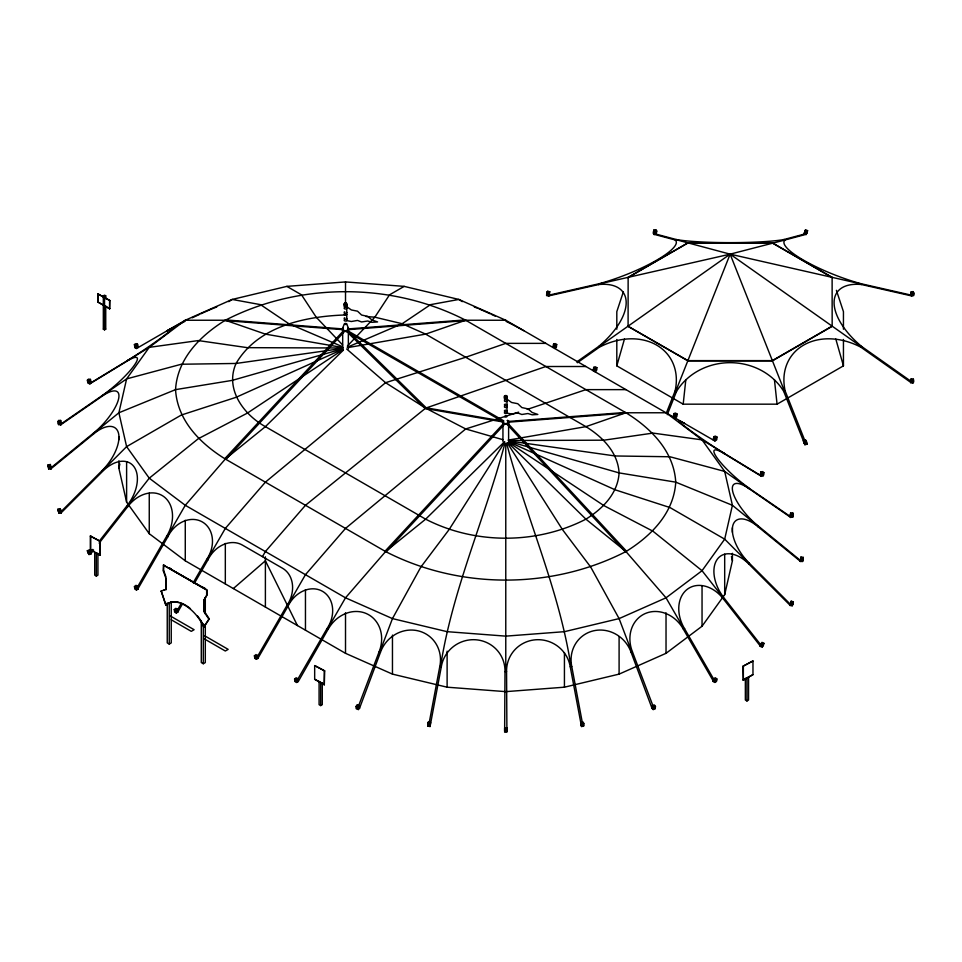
<?xml version="1.0" encoding="UTF-8"?>
<svg xmlns="http://www.w3.org/2000/svg" width="962" height="962" viewBox="0 0 962 962"><rect width="100%" height="100%" fill="white"/><g stroke="black" fill="none" stroke-linecap="round" stroke-linejoin="round"><path stroke-width="1.44" d="M580.904 725.216L581.084 722.486L583.273 722.149L583.85 723.713L583.693 726.166L581.505 726.502L570.238 666.774A32.191 31.602 28.8 0 0 535.654 639.778A32.191 31.602 28.8 0 0 506.565 671.608L506.902 730.843M581.505 726.502L581.084 722.486M546.837 292.123L546.584 295.575L548.677 296.08L549.795 291.751L547.691 291.245L546.837 292.123L548.941 292.616L549.795 291.751M547.546 293.278L547.691 291.245M548.677 296.08L548.941 292.616M910.701 294.853L910.954 292.111L913.046 291.606L913.9 293.121L913.672 295.575L911.579 296.08L911.014 294.769M911.579 296.08L911.808 293.614L910.954 292.111M912.89 293.218L913.046 291.606M843.446 339.478L843.446 365.849L777.068 404.172L683.188 404.172L685.834 379.617M652.056 708.381L652.38 705.627L654.352 704.966L655.459 706.409L655.17 708.886L653.198 709.535L652.056 708.381L631.108 652.344A32.191 30.339 54.2 0 0 593.374 630.856A32.191 30.339 54.2 0 0 571.765 666.534L582.491 723.472M653.198 709.535L653.499 707.058L652.38 705.627M553.054 347.535L553.523 344.168L555.098 343.578L556.697 344.504L556.276 347.522L554.653 348.46L555.122 345.093L556.697 344.504M593.229 370.743L593.71 367.364L595.286 366.775L596.885 367.7L596.464 370.731L594.841 371.669L595.31 368.29L596.885 367.7M673.364 417.003L673.833 413.624L675.408 413.035L677.02 413.961L676.587 416.991L674.963 417.929L675.432 414.55L677.02 413.961M713.299 440.055L713.78 436.688L715.355 436.099L716.955 437.025L716.534 440.043L714.898 440.981L505.772 320.25L458.838 299.447L404.172 286.375L345.514 281.926L286.868 286.375L232.203 299.447L185.269 320.25L136.46 348.509L134.836 347.571L134.415 344.54L136.015 343.614L137.59 344.216L138.059 347.583M714.898 440.981L715.379 437.614L716.955 437.025M713.227 681.505L713.696 678.679L715.307 677.753L716.882 678.98L716.462 681.517L714.85 682.443L713.227 681.505L714.586 680.711L684.535 628.667A32.191 24.447 60 0 1 687.373 589.213A32.191 24.447 60 0 1 723.64 599.254L760.437 646.211M714.85 682.443L715.283 679.906L716.882 678.98M760.846 471.921L760.269 475.216L761.399 476.346L763.395 475.685L763.912 472.739L762.782 471.596L760.846 471.921L761.976 473.051L763.912 472.739M761.399 476.346L761.976 473.051M429.064 723.472L439.79 666.534A32.191 30.339 -54.2 0 0 418.169 630.856A32.191 30.339 -54.2 0 0 380.447 652.344L359.499 708.381L359.163 705.627L357.203 704.966L356.084 706.409L356.385 708.886L358.345 709.535L359.499 708.381M504.641 730.843L504.99 671.608A32.191 31.602 -28.8 0 0 475.889 639.778A32.191 31.602 -28.8 0 0 441.305 666.774L439.79 666.534L440.512 666.714C452.344 589.718 485.04 518.326 504.894 443.386C506.83 444.191 510.942 441.931 508.176 440.103L585.906 426.647L625.961 412.77L666.029 412.77L702.044 439.862L760.437 475.384M430.579 723.701L441.305 666.774L440.512 666.714M653.835 230.05L653.222 233.285L654.088 234.5L656.216 233.994L656.769 231.084L655.904 229.87L653.835 230.05L654.713 231.253L654.088 234.5M655.904 229.87L655.543 231.782L656.409 232.996L654.34 233.165L653.475 231.95M760.269 646.392L761.976 642.351L763.912 643.313L762.265 647.053L760.269 646.392L761.399 645.249M762.265 647.053L763.912 643.313M790.608 512.962L789.958 516.161L790.548 517.424L792.772 517.075L793.349 514.213L792.76 512.95L790.608 512.962L791.197 514.225L790.548 517.424M792.76 512.95L792.772 517.075M804.04 233.994L805.531 229.834L807.587 230.652L806.168 234.5L804.04 233.994L804.905 232.78M805.158 231.565L805.531 229.834M806.168 234.5L807.587 230.652M789.958 605.447L791.197 601.178L793.349 601.839L792.772 604.521L792.183 605.783L789.958 605.447L791.197 601.178M800.961 557.046L800.288 561.459L802.597 561.459L803.198 558.682L803.198 557.371L800.961 557.046L800.288 561.459M792.183 605.783L793.349 601.839M803.198 557.371L802.801 560.497L800.564 560.185L800.564 558.874M50.998 468.734L93.494 434.042L93.494 433.128A32.191 10.654 -48.3 0 0 118.566 398.989A32.191 10.654 -48.3 0 0 101.876 396.368L60.834 424.711M61.243 423.833L102.285 395.49A32.191 5.94 -41.9 0 0 134.043 365.656A32.191 5.94 -41.9 0 0 126.864 361.219L90.067 383.658M732.407 553.294L732.407 560.798L724.687 594.66L702.044 626.226L666.029 653.318L619.095 674.121L564.429 687.193L505.772 691.642L447.114 687.193L392.46 674.121L345.514 653.318L185.269 560.798L149.254 533.706L126.611 502.14L118.891 468.278L119.853 464.045M346.645 305.435L344.961 306L344.961 304.882M344.961 323.388C342.797 325.12 348.653 324.507 345.815 323.316M343.121 350.36L342.123 348.965L343.121 347.583L265.392 334.127L225.324 320.238L185.269 320.25L149.254 347.342L90.849 382.864M504.689 397.787L506.06 398.581L506.565 397.498M761.231 645.43L724.422 598.46A32.191 20.226 57.5 0 1 717.255 559.331A32.191 20.226 57.5 0 1 749.013 564.201L749.41 563.323A32.191 15.524 53.5 0 1 732.719 526.01A32.191 15.524 53.5 0 1 757.803 526.563L800.288 561.255M800.288 560.341L757.803 525.649L757.803 526.563L757.803 525.649A32.191 10.654 48.3 0 1 732.719 491.51A32.191 10.654 48.3 0 1 749.41 488.888L790.463 517.231M683.188 404.172L616.81 365.849L624.458 339.021M628.09 326.322L628.138 277.357L687.89 242.857L772.366 242.857L832.118 277.357L832.166 326.322L772.39 360.834L687.866 360.834L628.09 326.322L687.89 360.618L772.366 360.618L832.118 326.13M623.388 291.739L616.81 311.652L616.81 329.232M427.705 723.713L428.282 722.149L430.471 722.486L430.05 726.502L427.862 726.166L427.705 723.713L429.894 724.061L430.05 726.502M428.379 723.749L427.801 725.324L429.99 725.661L430.567 724.097M429.894 724.061L430.471 722.486M358.369 706.433L379.076 651.887A32.191 27.898 -60 0 0 366.426 613.6A32.191 27.898 -60 0 0 328.126 629.316L327.489 629.04L345.514 597.811L385.582 551.551L425.649 519.167L504.701 441.57M379.713 652.164L380.447 652.344L379.076 651.887L379.713 652.164L392.46 618.602L420.791 567.147L449.11 529.557L504.076 443.193L504.894 443.386M666.377 412.975L675.059 391.089A61.183 48.196 -34.7 0 0 656.625 345.093A61.183 48.196 -34.7 0 0 599.218 347.306L598.629 346.476A61.183 30.664 -35 0 0 626.178 302.657A61.183 30.664 -35 0 0 598.629 284.548L548.821 295.875M910.834 382.455L861.038 347.306L861.627 346.476L861.038 347.306A61.183 48.196 34.7 0 0 803.631 345.093A61.183 48.196 34.7 0 0 785.196 391.089L783.753 391.438A61.183 55.459 0 0 0 730.134 362.674A61.183 55.459 0 0 0 676.502 391.438L675.059 391.089L675.661 391.438L730.134 254.16L785.196 239.935A61.183 13.143 21.1 0 0 803.631 260.221A61.183 13.143 21.1 0 0 861.038 283.718L861.627 284.548A61.183 30.664 35 0 0 834.078 302.657A61.183 30.664 35 0 0 861.627 346.476L911.435 381.625M667.267 414.694L676.502 391.438L675.661 391.438M342.231 328.992L344.432 323.773M57.936 421.693L58.526 420.43L60.678 420.442L61.327 423.641L60.738 424.903L58.526 424.555L57.936 421.693L60.101 421.705L60.678 420.442M58.526 424.555L58.91 422.306L58.321 423.569L60.474 423.581L61.063 422.318M427.862 726.166L428.282 722.149M790.812 602.946L790.235 604.208L792.387 604.857L792.977 603.595M910.461 380.194L911.327 378.679L913.419 379.184L913.672 381.926L912.794 383.153L910.701 382.648L910.461 380.194L912.565 380.699L912.794 383.153M912.565 380.699L913.419 379.184M913.563 380.796L912.71 382.311L910.617 381.806L911.327 378.679M137.855 588.936L167.797 536.832A27.645 22.571 -60 0 1 202.357 521.957A27.645 22.571 -60 0 1 206.746 559.319L193.218 582.744M99.134 543.121L127.657 506.733A32.191 24.447 -60 0 1 163.913 496.693A32.191 24.447 -60 0 1 166.751 536.147L167.797 536.832L167.244 536.507L185.269 505.29L225.324 459.03L265.392 426.647L343.386 350.096M177.441 610.064L181.205 603.559M207.299 559.643L225.324 528.415L265.392 482.154L385.582 382.696L465.704 357.251L505.772 343.374L545.839 343.374M177.814 612.012L182.323 604.208M194.336 583.393L207.864 559.968A27.645 22.571 -60 0 1 242.412 545.081L282.479 568.217A27.645 22.571 -60 0 1 286.868 605.579L257.575 656.324M165.957 605.351L161.231 591.149L165.957 605.351L167.869 603.571A33.995 19.625 60 0 1 201.864 623.196L203.776 627.176L208.898 619.131L203.776 611.423L203.776 600.264L206.662 595.262L206.662 590.079L163.396 565.103L163.396 571.019L165.957 578.427L165.957 589.586L165.957 578.427M203.776 627.176L209.307 618.903L204.172 611.195L204.172 600.023L207.058 595.033L207.058 589.85L163.396 565.103M262.446 556.649L265.392 551.551L305.459 505.29L425.649 408.141L545.839 366.51L585.906 366.51M287.434 605.904L305.459 574.675L345.514 528.415L465.704 428.956L518.65 412.145M297.643 679.461L326.936 628.715A27.645 22.571 -60 0 0 322.547 591.341A27.645 22.571 -60 0 0 287.987 606.228L257.936 658.273L256.818 657.623M807.226 232.383L806.36 233.586L804.292 232.78M724.121 598.893L723.64 599.254L724.121 598.893L702.044 570.707L652.982 531.228L603.908 505.615L508.718 442.472M910.701 382.648L911.579 381.421M358.345 709.535L358.044 707.058L359.163 705.627M359.355 707.25L358.237 708.681L356.277 708.032M90.067 552.909L92.821 549.386M99.266 541.161L126.864 505.94A32.191 20.226 -57.5 0 0 134.043 466.81A32.191 20.226 -57.5 0 0 102.285 471.681L61.243 512.722M127.164 506.361L127.657 506.733L127.164 506.361L149.254 478.186L198.316 438.696L247.39 413.095L342.58 349.952M90.849 553.691L93.615 550.168M343.939 330.267L224.771 458.706L386.147 551.875L504.292 424.531M225.89 459.355L344.047 332.01M385.016 551.226L503.174 423.893M347.414 346.007L374.843 317.183L389.514 294.841L404.172 286.375M549.639 293.783L548.785 294.649L546.693 294.156M87.386 380.206L88.516 379.076L90.452 379.401L91.029 382.696L89.887 383.826L87.903 383.165L87.386 380.206L89.31 380.531L90.452 379.401M90.789 381.337L89.658 382.467L87.722 382.142M127.657 360.437L126.864 361.219L127.657 360.437A32.191 1.72 -34.3 0 0 163.913 335.786A32.191 1.72 -34.3 0 0 166.751 331.012L167.869 330.375A32.191 1.72 -25.7 0 1 185.053 321.32M60.834 511.844L101.876 470.803A32.191 15.524 -53.5 0 0 118.566 433.489A32.191 15.524 -53.5 0 0 93.494 434.042L93.494 433.128L50.998 467.821M101.984 471.26L126.611 446.633L181.337 415.031L236.063 397.318L342.231 349.483M761.639 644.059L760.509 645.189L762.445 646.151L763.575 645.021M166.354 605.11L168.266 603.342A33.995 19.625 60 0 1 179.04 602.38M233.345 588.552L265.392 560.798L297.438 625.565M93.386 433.585L118.891 412.77L175.541 389.634L232.203 380.387L342.123 348.965M134.452 586.567L136.027 585.329L137.626 586.255L138.107 589.081L136.484 590.019L134.872 589.105L134.452 586.567L136.063 587.493L136.484 590.019M136.063 587.493L137.626 586.255M137.903 587.914L136.339 589.153L134.728 588.227M174.278 609.559L175.854 608.333L177.465 609.259L177.934 612.085L176.311 613.022L174.699 612.097L174.278 609.559L175.878 610.485L176.311 613.022M175.878 610.485L177.465 609.259M177.742 610.918L176.154 612.145L174.555 611.219M254.401 655.819L255.988 654.593L257.588 655.519L258.056 658.345L256.433 659.283L254.834 658.357L254.401 655.819L256.012 656.745L256.433 659.283M256.012 656.745L257.588 655.519M257.864 657.178L256.289 658.405L254.689 657.479M294.588 679.028L296.164 677.789L297.775 678.715L298.244 681.541L296.621 682.479L295.009 681.553L294.588 679.028L296.2 679.954L296.621 682.479M296.2 679.954L297.775 678.715M298.052 680.374L296.476 681.613L294.865 680.687M713.479 681.361L683.429 629.316L684.535 628.667L683.429 629.316A32.191 27.898 60 0 0 645.117 613.6A32.191 27.898 60 0 0 632.467 651.887L652.657 705.038M576.767 361.904L598.629 346.476L599.218 347.306L577.356 362.734M598.629 346.957L730.134 254.16L861.627 284.067M101.984 395.911L126.611 378.896L181.337 364.237L236.063 363.456L342.231 348.46M228.728 301.647L232.203 299.447L260.534 304.653L288.865 323.725L342.448 346.681M97.811 293.855L109.824 300.517L109.584 308.79L97.811 301.996L97.811 293.855L109.824 300.517M105.736 305.976L105.736 329.148L104.533 329.846L103.331 329.148L103.331 295.839L104.533 295.154L105.736 295.839L105.736 298.737M103.331 295.839L104.533 296.536L105.736 295.839M97.811 301.996L109.824 308.658M103.331 329.148L104.533 328.451L105.736 329.148M134.415 344.54L135.991 345.13L137.59 344.216M134.836 347.571L136.436 346.645M137.867 346.188L136.267 347.114L134.692 346.524M90.32 536.05L100.337 541.365L99.928 555.29L90.32 549.747L90.32 536.05L100.337 541.365M90.32 549.747L93.723 551.25M549.422 295.045L599.218 283.718L598.629 284.548L599.218 283.718A61.183 13.143 -21.1 0 0 656.625 260.221A61.183 13.143 -21.1 0 0 675.059 239.935L676.502 239.586A61.183 5.88 0 0 0 730.134 242.64A61.183 5.88 0 0 0 783.753 239.586L784.595 239.586M94.721 551.827L94.721 575.144L96.32 576.07L97.932 575.144L97.932 553.415M628.09 277.513L687.866 243.013L772.39 243.013L832.166 277.513M346.031 330.868L425.084 408.465L426.202 407.816L501.96 420.935M163.396 571.019L163.793 564.874M167.244 602.946L167.244 642.917L169.24 644.071L171.248 642.917L171.248 601.635M201.286 621.127L201.286 662.577L203.295 663.732L205.303 662.577L205.303 624.266M314.67 665.584L324.687 670.899L324.29 684.824L314.67 679.268L314.67 665.584L324.687 670.899M314.67 679.268L323.689 684.018M319.083 681.361L319.083 704.677L320.683 705.591L322.282 704.677L322.282 682.948M716.606 680.639L715.006 681.565L713.419 680.338M742.953 666.269L752.969 660.954L752.969 674.651L743.349 680.194L742.953 666.269L752.969 660.954M742.953 679.966L752.969 674.651M745.358 678.318L745.358 700.047L746.957 700.973L748.556 700.047L748.556 676.731M87.386 550.793L89.31 549.831L90.452 550.961L91.029 553.859L89.033 554.533L87.386 550.793L89.033 554.533M88.516 551.923L90.452 550.961M90.789 552.669L88.853 553.631L87.722 552.501M631.842 652.164L632.467 651.887L631.108 652.344L631.842 652.164L619.095 618.602L590.764 567.147L562.433 529.557L507.479 443.193M160.822 591.377L164.574 589.694M347.222 347.27L402.176 323.725L430.507 304.653L458.838 299.447L462.313 301.647M803.486 440.861L805.555 440.043L806.421 441.257L807.034 444.203L804.905 444.721L803.486 440.861L804.905 444.721M804.352 442.075L806.421 441.257M556.421 346.488L554.846 347.078L553.246 346.152M596.608 369.685L595.033 370.274L593.434 369.348M676.731 415.945L675.156 416.534L673.556 415.608M716.678 439.009L715.103 439.598L713.491 438.672M505.772 320.25L465.704 320.238L425.649 334.127L347.919 347.583M653.499 707.058L655.459 706.409M655.266 708.032L653.306 708.681L652.188 707.25M527.236 409.415L585.906 389.634L625.961 389.634M57.936 509.319L60.101 508.657L60.678 509.92L61.327 512.926L59.103 513.263L57.936 509.319L59.103 513.263M58.526 510.582L60.678 509.92M804.388 234.079L783.753 239.586L785.196 239.935L805.819 234.415M911.808 293.614L913.9 293.121M913.744 294.733L911.651 295.226L910.798 293.723M505.483 415.837C502.765 416.786 507.96 417.905 506.565 416.005M571.031 666.714L571.765 666.534L570.238 666.774L571.031 666.714C559.199 589.718 526.503 518.326 506.649 443.386M598.629 284.067L730.134 254.16L861.627 346.957M164.177 589.934L166.354 589.357M763.575 474.675L761.639 474.987L760.509 473.857M58.526 512L60.738 511.652L61.327 512.926M581.661 724.061L583.85 723.713M583.742 725.324L581.553 725.661L580.976 724.097M48.1 464.85L50.337 464.526L50.998 467.628L50.998 468.939L48.701 468.939L48.1 464.85L48.497 467.977L50.721 467.652L50.721 466.354M48.1 466.161L50.337 465.836L50.337 464.526M654.713 231.253L656.769 231.084M347.931 328.944L465.151 319.925L626.527 413.095L507.816 422.222M347.559 329.701L466.269 320.562M508.176 421.464L625.408 412.445M345.514 314.959C305.351 316.245 257.996 326.082 236.063 363.456C224.663 388.925 243.506 414.55 265.392 426.647L425.649 519.167C474.903 544.54 536.64 544.54 585.906 519.167C602.597 508.85 617.869 493.554 619.095 472.907C617.869 452.248 602.597 436.952 585.906 426.647L425.649 334.127L402.176 323.725L374.843 317.183L366.053 316.522M505.772 671.668L506.565 671.608L504.99 671.608L505.772 671.668L505.772 443.458M791.197 514.225L793.349 514.213M508.718 440.512L603.908 440.187L652.982 433.092L702.044 439.862L724.687 471.416L749.41 488.888L749.013 488.011A32.191 5.94 41.9 0 1 717.255 458.177A32.191 5.94 41.9 0 1 724.422 453.739L761.231 476.178M504.641 729.737L506.902 729.737M504.641 731.336L506.902 731.336M342.58 347.991L247.39 347.667L198.316 340.572L149.254 347.342L126.611 378.896L118.891 412.77L126.611 446.633L149.254 478.186L185.269 505.29L345.514 597.811L392.46 618.602L447.114 631.673L505.772 636.135L564.429 631.673L619.095 618.602L666.029 597.811L702.044 570.707L724.687 539.153L732.407 505.29L724.687 471.416L669.961 456.758L615.223 455.976L509.054 440.981M343.109 328.944L225.89 319.925L224.771 320.562L343.47 329.701M800.961 558.357L803.198 558.682M790.548 604.172L792.772 604.521M425.084 408.465L503.751 422.09M910.834 295.045L861.038 283.718L861.627 284.548L911.435 295.875M655.868 234.079L676.502 239.586L675.059 239.935L654.437 234.415M675.661 239.586L730.134 254.16L784.595 391.438M509.175 441.498L619.095 472.907L675.745 482.154L732.407 505.29L757.9 526.106M502.91 439.694L465.704 428.956L425.649 408.141L385.582 382.696L346.633 348.965M790.608 602.44L792.76 603.102M356.084 706.409L358.044 707.058M804.665 231.036L806.721 231.854M523.797 330.651L523.172 330.375A32.191 1.72 25.7 0 0 505.988 321.32M465.704 320.238C391.823 282.191 299.218 282.191 225.324 320.238C200.288 335.714 177.381 358.658 175.541 389.634C177.381 420.622 200.288 443.554 225.324 459.03M503.366 442.881L504.076 443.193M385.582 551.551C459.475 589.598 552.068 589.598 625.961 551.551C650.997 536.074 673.917 513.143 675.745 482.154C673.917 451.178 650.997 428.234 625.961 412.77M509.054 442.003L615.223 489.838L669.961 507.551L724.687 539.153L749.314 563.78M760.846 643.482L762.782 644.444M138.107 589.081L136.736 588.299L166.679 536.195L167.244 536.507M553.523 344.168L555.122 345.093M593.71 367.364L595.31 368.29M673.833 413.624L675.432 414.55M713.78 436.688L715.379 437.614M286.868 286.375L301.527 294.841L316.197 317.183L342.604 344.937M346.813 330.243L503.186 420.526M346.813 331.541L503.186 421.825M206.746 559.319L207.864 559.968M286.868 605.579L287.987 606.228M326.936 628.715L328.042 629.352L298.244 681.541M169.24 567.736L171.248 568.891M203.295 587.397L205.303 588.552M170.839 569.131L202.898 587.626M100.337 555.062L96.32 552.753L96.32 576.07M170.514 616.089L194.108 629.713L191.282 631.349L171.248 619.781M204.569 635.75L228.162 649.374L225.324 651.009L204.545 639.008M790.055 516.353L749.314 488.431M684.054 423.172L684.535 423.533A32.191 1.72 34.3 0 0 687.373 428.306A32.191 1.72 34.3 0 0 723.64 452.958L724.422 453.739L723.64 452.958M713.696 678.679L715.283 679.906M508.176 442.881L585.906 519.167L625.961 551.551L666.029 597.811L684.054 629.04M348.22 331.265L426.202 407.816M762.265 474.555L763.395 475.685M790.463 604.376L749.41 563.323L749.013 564.201L790.055 605.254M89.887 552.729L91.029 553.859M508.369 423.893L626.527 551.226L625.408 551.875L506.228 423.436M805.915 441.786L806.781 442.989L804.713 443.807L803.847 442.604M655.35 232.78L656.216 233.994M806.3 443.181L807.034 444.203M202.898 624.29L204.172 626.947M792.387 514.826L792.977 516.089L790.812 516.101L790.235 514.838M60.474 510.425L61.063 511.688L58.91 512.337L58.321 511.075M346.609 323.773L348.809 328.992M805.278 441.714L785.196 391.089L783.753 391.438L804.388 443.422M163.793 570.791L165.933 576.959M836.399 290.32L843.446 311.652L843.446 329.232M835.798 339.021L843.446 365.849M731.445 556.565L732.407 560.798M60.101 508.657L60.738 511.652M50.337 465.836L50.998 468.939M805.555 440.043L806.168 443.001M60.101 421.705L60.738 424.903M89.31 380.531L89.887 383.826M135.991 345.13L136.46 348.509M357.203 704.966L357.395 706.589M774.422 379.617L777.068 404.172M802.597 560.149L802.597 561.459M746.957 677.657L746.957 700.973M743.349 666.51L743.349 680.194M732.407 527.789L732.407 532.299M724.687 554.16L724.687 594.66M702.044 585.714L702.044 626.226M666.029 612.818L666.029 653.318M619.095 636.603L619.095 674.121M616.81 339.478L616.81 365.849M564.429 652.681L564.429 687.193M508.609 422.017L508.609 441.414M502.946 422.017L502.946 441.414M447.114 651.178L447.114 687.193M392.46 635.1L392.46 674.121M348.352 333.97L348.352 348.893M345.514 281.926L345.514 303.234M345.514 612.818L345.514 653.318M342.688 329.497L342.688 350.384M324.29 671.127L324.29 684.824M320.683 682.286L320.683 705.591M305.459 589.682L305.459 630.194M265.392 556.83L265.392 607.058M225.324 543.422L225.324 583.934M205.303 597.486L205.303 613.852M203.295 623.761L203.295 663.732M185.269 520.286L185.269 560.798M169.24 602.621L169.24 644.071M149.254 493.193L149.254 533.706M126.611 461.64L126.611 502.14M118.891 436.772L118.891 439.766M118.891 460.774L118.891 468.278M109.584 300.649L109.584 308.79M104.533 296.536L104.533 329.846M99.928 541.606L99.928 555.29M98.052 293.711L98.052 301.852M90.717 535.822L90.717 549.518M48.701 467.628L48.701 468.939M347.967 328.679A2.838 1.635 0 0 1 345.514 331.132A2.838 1.635 0 0 1 343.061 328.679M508.513 421.596A2.838 1.635 0 0 1 508.513 422.438M508.225 422.835A2.838 1.635 0 0 1 504.052 423.316A2.838 1.635 0 0 1 503.775 420.863M507.19 420.598A2.838 1.635 0 0 1 507.78 420.863M180.267 602.741A33.995 19.625 60 0 1 190.476 608.693M197.282 615.68A33.995 19.625 60 0 1 202.26 622.967M346.813 307.948A1.359 0.782 0 0 1 346.104 308.934A1.359 0.782 0 0 1 344.348 308.61A1.359 0.782 0 0 1 344.745 307.575M345.767 305.591A1.359 0.782 0 0 1 346.765 306.698L351.322 309.944L357.515 311.183L361.592 315.031L367.688 316.378L371.957 319.985L377.573 321.933L371.957 322.294L367.688 321.007L361.592 321.969L357.515 320.43L351.322 321.512L346.765 320.574L346.765 306.698A1.359 0.782 0 0 1 344.661 306.974A1.359 0.782 0 0 1 344.745 305.724M346.873 314.37A1.359 0.782 0 0 1 344.805 314.899A1.359 0.782 0 0 1 344.745 313.588M346.873 312.518A1.359 0.782 0 0 1 344.805 313.047A1.359 0.782 0 0 1 344.745 311.736M346.873 318.53A1.359 0.782 0 0 1 344.805 319.059A1.359 0.782 0 0 1 344.745 317.749M346.645 319.793A1.359 0.782 0 0 1 346.308 320.887A1.359 0.782 0 0 1 344.42 320.695A1.359 0.782 0 0 1 344.745 319.6M347.919 328.102A3.403 1.96 0 0 1 347.919 330.88A3.403 1.96 0 0 1 343.121 330.88A3.403 1.96 0 0 1 343.121 328.102M346.837 304.629A1.527 0.878 0 0 1 346.284 305.832A1.527 0.878 0 0 1 344.204 305.507A1.527 0.878 0 0 1 344.757 304.305M507.479 420.322A3.403 1.96 0 0 1 508.561 423.148A3.403 1.96 0 0 1 503.583 423.52A3.403 1.96 0 0 1 503.366 420.635M506.529 396.825A1.527 0.878 0 0 1 507.094 398.027A1.527 0.878 0 0 1 505.014 398.352A1.527 0.878 0 0 1 504.449 397.15M505.014 396.825A1.527 0.878 0 0 1 505.375 396.741M507.142 400.673A1.359 0.782 0 0 1 505.543 401.515A1.359 0.782 0 0 1 504.557 400.408M506.361 398.172A1.359 0.782 0 0 1 506.746 399.446A1.359 0.782 0 0 1 504.557 399.218A1.359 0.782 0 0 1 505.663 398.112M507.118 406.89A1.359 0.782 0 0 1 505.375 407.503A1.359 0.782 0 0 1 504.557 406.421M507.142 404.834A1.359 0.782 0 0 1 505.904 405.687A1.359 0.782 0 0 1 504.425 404.966A1.359 0.782 0 0 1 505.663 404.124M507.142 410.846A1.359 0.782 0 0 1 505.904 411.7A1.359 0.782 0 0 1 504.425 410.99A1.359 0.782 0 0 1 505.663 410.137M507.118 412.902A1.359 0.782 0 0 1 505.206 413.48A1.359 0.782 0 0 1 504.737 412.265M192.232 317.821A32.191 1.72 -25.7 0 1 199.423 314.442M200.817 313.804A32.191 1.72 -25.7 0 1 216.727 306.974M474.314 306.974A32.191 1.72 25.7 0 1 477.693 308.309M478.98 308.85A32.191 1.72 25.7 0 1 490.223 313.804M491.618 314.442A32.191 1.72 25.7 0 1 495.189 316.113M344.516 303.439C346.031 305.856 347.414 301.647 344.516 303.439M504.773 395.959C506.289 398.388 507.671 394.167 504.773 395.959M517.76 412.963L511.58 414.033L507.01 413.095L507.01 399.218L511.58 402.477L517.76 403.703L521.849 407.551L527.934 408.898L532.214 412.506L537.83 414.454L532.214 414.826L527.934 413.528L521.849 414.49L517.76 412.963M506.902 728.126L504.641 728.126L504.641 732.166L506.902 732.166L506.902 728.126M344.444 304.581A1.527 0.878 0 0 0 346.993 304.184A1.527 0.878 0 0 0 345.13 303.114A1.527 0.878 0 0 0 344.444 304.581M504.701 397.102A1.527 0.878 0 0 0 507.239 396.705A1.527 0.878 0 0 0 505.375 395.635A1.527 0.878 0 0 0 504.701 397.102"/></g></svg>
